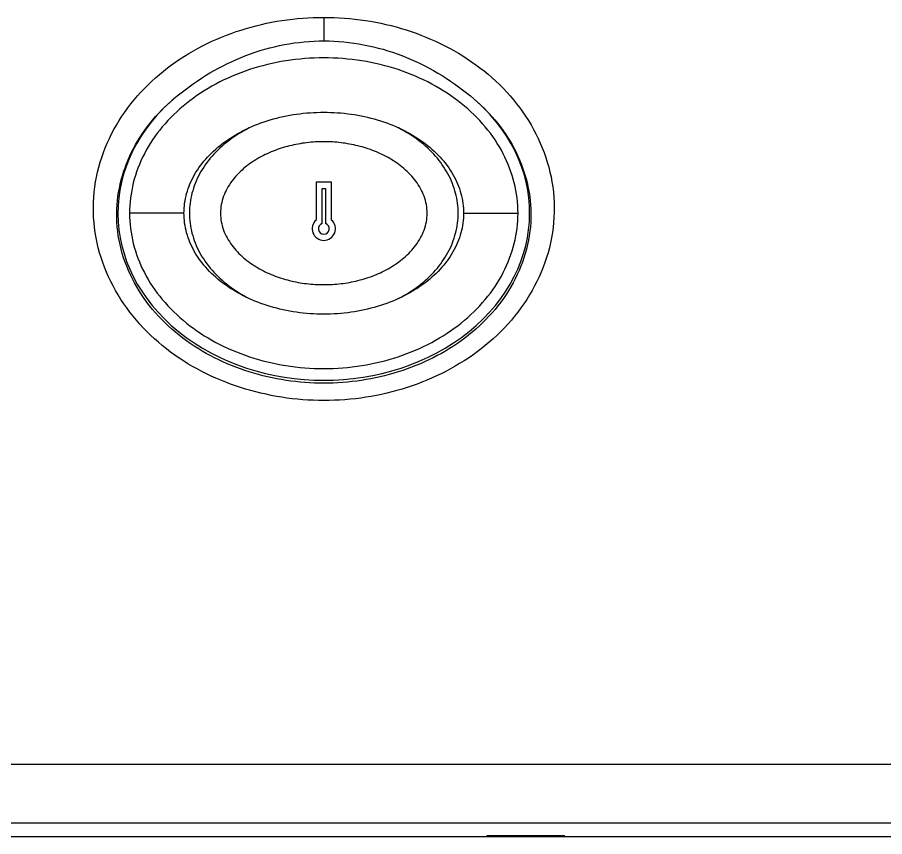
# Model space of a CAD drawing. Header units: millimetres. Extents: x -1538 to 3410, y -1646 to 2016.
# Drawn here: x 0.8 to 56.6, y -228.6 to -175.8 of the extents above; entities that cross this region are included whole.
import ezdxf

# ---------------------------------------------------------------- set-up
doc = ezdxf.new("R2010")
doc.units = ezdxf.units.MM
doc.header["$LTSCALE"] = 23.1
doc.layers.get('0').update_dxf_attribs({"linetype": 'CONTINUOUS'})

msp = doc.modelspace()

# ---------------------------------------------------------------- linework, layer by layer
at = {"linetype": 'Continuous'}
for p, q in [((20.551, -177.351), (20.549, -175.842)), ((21.034, -186.444), (20.034, -186.444)), ((20.034, -186.444), (20.034, -188.884)), ((21.034, -188.884), (21.034, -186.444)), ((20.434, -186.844), (20.634, -186.844)), ((20.434, -189.108), (20.434, -186.844)), ((20.634, -186.844), (20.634, -189.108)), ((11.534, -188.443), (8.034, -188.443)), ((29.534, -188.443), (33.034, -188.443)), ((454.316, -223.926), (-17.248, -223.926)), ((454.316, -227.702), (-17.248, -227.702)), ((-132.574, -228.574), (214.642, -228.574))]:
    msp.add_line(p, q, dxfattribs=at)
for radius, start, end in [(0.75, 131.8103, 48.1897), (0.35, 106.6015, 73.3985)]:
    msp.add_arc((20.534, -189.443), radius, start, end, dxfattribs=at)
msp.add_ellipse((20.534, -188.443), major_axis=(13.25, 0), ratio=0.811321, start_param=2.363064, end_param=7.061677, dxfattribs=at)
msp.add_ellipse((33.534, -228.513), major_axis=(2.5, 0), ratio=0.008727, dxfattribs=at)
for points, knots in [([(5.704, -188.055), (5.712, -187.188), (5.956, -185.446), (6.944, -183.001), (8.472, -180.832), (11.083, -178.415), (15.143, -176.372), (18.733, -175.837), (20.523, -175.839)], [0, 0, 0, 0, 0.122698, 0.245944, 0.370041, 0.495074, 0.746531, 1, 1, 1, 1]), ([(20.523, -175.839), (22.316, -175.841), (25.91, -176.364), (29.976, -178.409), (32.591, -180.826), (34.122, -182.996), (35.112, -185.443), (35.357, -187.188), (35.365, -188.055)], [0, 0, 0, 0, 0.253468, 0.504929, 0.629962, 0.754059, 0.877303, 1, 1, 1, 1]), ([(11.101, -180.894), (12.421, -179.809), (15.403, -178.017), (18.844, -177.349), (20.551, -177.351)], [0, 0, 0, 0, 0.500311, 1, 1, 1, 1]), ([(20.551, -177.351), (22.252, -177.353), (25.68, -178.026), (28.653, -179.813), (29.968, -180.895)], [0, 0, 0, 0, 0.499692, 1, 1, 1, 1]), ([(7.203, -188.443), (7.219, -187.007), (8.009, -184.08), (9.963, -181.818), (11.1, -180.895)], [0, 0, 0, 0, 0.495062, 1, 1, 1, 1]), ([(29.972, -180.898), (31.109, -181.821), (33.06, -184.083), (33.85, -187.008), (33.866, -188.443)], [0, 0, 0, 0, 0.504949, 1, 1, 1, 1]), ([(15.781, -182.929), (15.763, -182.938), (15.274, -183.186), (14.378, -183.746), (13.296, -184.753), (12.491, -185.901), (11.996, -187.148), (11.829, -188.443), (11.996, -189.739), (12.491, -190.985), (13.296, -192.134), (14.378, -193.14), (15.291, -193.712), (15.8, -193.967), (15.836, -193.985)], [0, 0, 0, 0, 0.003637, 0.102525, 0.201413, 0.300301, 0.399188, 0.498076, 0.596964, 0.695852, 0.79474, 0.893628, 0.992516, 1, 1, 1, 1]), ([(25.288, -193.957), (25.305, -193.949), (25.794, -193.701), (26.69, -193.14), (27.773, -192.134), (28.577, -190.985), (29.073, -189.739), (29.24, -188.443), (29.073, -187.148), (28.577, -185.901), (27.773, -184.753), (26.69, -183.746), (25.777, -183.175), (25.269, -182.92), (25.233, -182.902)], [0, 0, 0, 0, 0.003637, 0.102525, 0.201413, 0.300301, 0.399188, 0.498076, 0.596964, 0.695852, 0.79474, 0.893628, 0.992516, 1, 1, 1, 1]), ([(20.534, -183.843), (20.164, -183.843), (19.424, -183.887), (18.329, -184.087), (17.268, -184.424), (16.264, -184.907), (15.351, -185.547), (14.577, -186.353), (14.117, -187.171), (13.919, -187.887), (13.867, -188.443), (13.919, -189), (14.067, -189.537), (14.301, -190.044), (14.705, -190.666), (15.351, -191.341), (16.265, -191.98), (17.268, -192.463), (18.329, -192.8), (19.424, -193), (20.164, -193.043), (20.534, -193.043)], [0, 0, 0, 0, 0.062491, 0.124987, 0.187486, 0.24999, 0.312494, 0.374969, 0.437373, 0.468648, 0.499922, 0.531195, 0.562469, 0.593749, 0.625036, 0.687512, 0.750014, 0.812516, 0.875015, 0.937509, 1, 1, 1, 1]), ([(20.534, -193.043), (20.904, -193.043), (21.645, -193), (22.739, -192.8), (23.8, -192.463), (24.804, -191.98), (25.718, -191.34), (26.491, -190.534), (26.952, -189.716), (27.15, -189), (27.201, -188.443), (27.15, -187.887), (27.001, -187.349), (26.767, -186.843), (26.363, -186.22), (25.718, -185.546), (24.804, -184.907), (23.8, -184.424), (22.739, -184.087), (21.645, -183.887), (20.904, -183.843), (20.534, -183.843)], [0, 0, 0, 0, 0.062491, 0.124987, 0.187486, 0.24999, 0.312494, 0.374969, 0.437373, 0.468648, 0.499922, 0.531195, 0.562469, 0.593749, 0.625036, 0.687512, 0.750014, 0.812516, 0.875015, 0.937509, 1, 1, 1, 1]), ([(35.365, -188.055), (35.372, -188.932), (35.158, -190.698), (34.188, -193.182), (32.673, -195.393), (30.063, -197.867), (25.962, -199.938), (20.535, -200.786), (15.104, -199.935), (10.215, -197.477), (7.2, -194.011), (5.912, -190.698), (5.696, -188.932), (5.704, -188.055)], [0, 0, 0, 0, 0.061434, 0.123132, 0.185233, 0.247782, 0.37358, 0.500346, 0.627115, 0.752906, 0.876861, 0.938563, 1, 1, 1, 1]), ([(33.866, -188.443), (33.874, -189.218), (33.678, -190.781), (32.795, -192.973), (31.424, -194.92), (29.066, -197.091), (25.385, -198.898), (20.534, -199.639), (15.684, -198.898), (12.003, -197.091), (9.645, -194.92), (8.274, -192.974), (7.391, -190.782), (7.194, -189.218), (7.203, -188.443)], [0, 0, 0, 0, 0.060924, 0.122254, 0.184164, 0.246684, 0.372784, 0.499996, 0.627209, 0.753308, 0.815829, 0.877739, 0.939073, 1, 1, 1, 1])]:
    msp.add_open_spline(points, degree=3, knots=knots, dxfattribs=at)
for points in [[(33.034, -188.443), (33.034, -187.789), (32.873, -186.48), (32.157, -184.592), (30.995, -182.852), (29.43, -181.327), (27.524, -180.075), (25.349, -179.145), (22.989, -178.572), (20.534, -178.379), (18.08, -178.572), (15.72, -179.145), (13.545, -180.075), (11.638, -181.327), (10.074, -182.852), (8.911, -184.592), (8.195, -186.48), (8.034, -187.789), (8.034, -188.443)], [(11.534, -188.443), (11.534, -188.018), (11.65, -187.167), (12.166, -185.94), (13.003, -184.809), (14.129, -183.818), (15.502, -183.004), (17.068, -182.4), (18.767, -182.027), (20.534, -181.902), (22.301, -182.027), (24.001, -182.4), (25.567, -183.004), (26.939, -183.818), (28.066, -184.809), (28.903, -185.94), (29.418, -187.167), (29.534, -188.018), (29.534, -188.443)], [(8.034, -188.443), (8.034, -189.098), (8.195, -190.407), (8.911, -192.295), (10.074, -194.035), (11.638, -195.56), (13.545, -196.812), (15.72, -197.742), (18.08, -198.315), (20.534, -198.508), (22.989, -198.315), (25.349, -197.742), (27.524, -196.812), (29.43, -195.56), (30.995, -194.035), (32.157, -192.295), (32.873, -190.407), (33.034, -189.098), (33.034, -188.443)], [(29.534, -188.443), (29.534, -188.869), (29.418, -189.72), (28.903, -190.947), (28.066, -192.078), (26.939, -193.069), (25.567, -193.883), (24.001, -194.487), (22.301, -194.86), (20.534, -194.985), (18.767, -194.86), (17.068, -194.487), (15.502, -193.883), (14.129, -193.069), (13.003, -192.078), (12.166, -190.947), (11.65, -189.72), (11.534, -188.869), (11.534, -188.443)]]:
    msp.add_open_spline(points, degree=3, dxfattribs=at)

doc.saveas('drawing.dxf')
